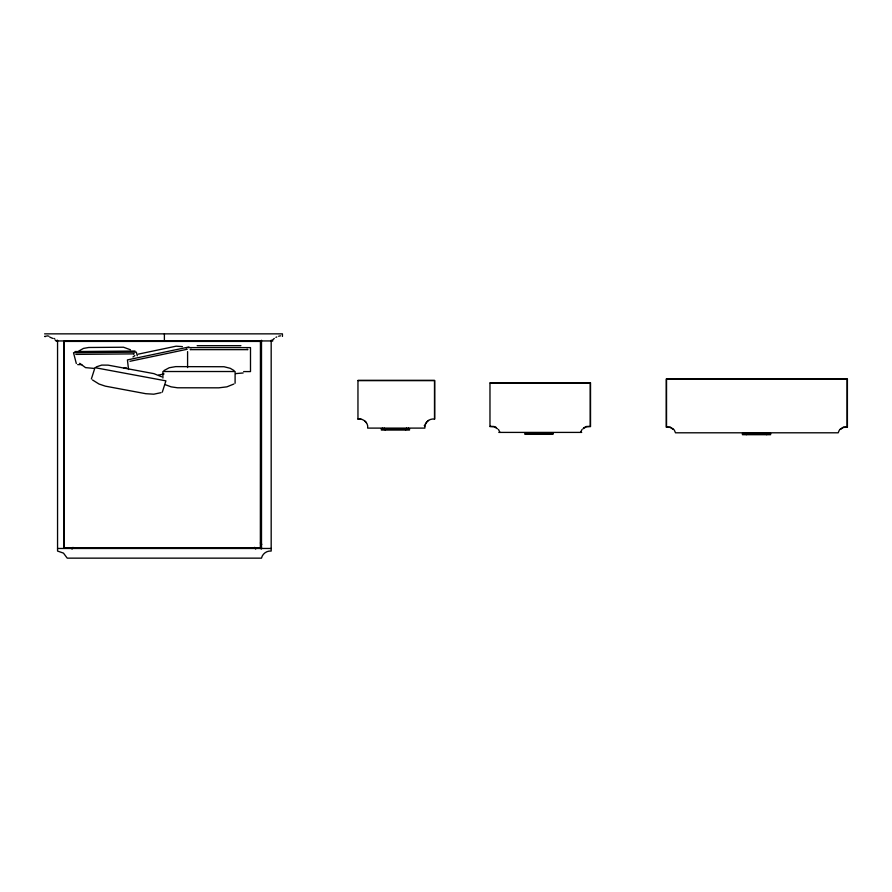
<?xml version="1.0" encoding="UTF-8"?>
<svg xmlns="http://www.w3.org/2000/svg" width="892" height="892" viewBox="0 0 892 892"><rect width="100%" height="100%" fill="white"/><g stroke="black" fill="none" stroke-linecap="round" stroke-linejoin="round"><path stroke-width="1.34" d="M359.008 419.039L357.96 419.14L357.96 380.46L434.605 380.46L434.605 419.14C429.498 418.047 423.979 422.797 424.882 428.104L367.66 428.104C368.619 422.797 363.1 418.136 358.004 419.084M91.374 378.955L94.976 367.671L165.912 380.851L162.311 392.134M580.67 432.152L581.963 429.576M425.261 424.514L426.922 421.827M839.327 430.178L838.179 432.798L675.5 432.798L674.352 430.178M272.461 340.276L272.874 339.785A12.354 12.354 0 0 1 274.301 338.458M839.963 429.375L843.386 427.168L847.144 426.956L847.144 379.178L666.536 379.178L666.536 426.956L670.293 427.168L673.716 429.375M840.153 429.543L843.464 427.413L847.4 427.257L847.4 378.922L666.279 378.922L666.279 427.257L670.215 427.413L673.527 429.543M191.078 349.173L190.197 349.642L247.887 349.642L247.006 349.173M582.9 428.851L586.423 426.744L590.526 426.61L590.526 382.779L489.976 382.779L489.976 426.61L494.068 426.744L497.591 428.851M132.953 357.001L134.848 355.585M427.681 421.091L428.528 420.455M78.875 350.991L83.458 348.415L88.732 347.49L123.553 347.233L130.41 349.742M163.961 370.57L169.212 367.749L175.691 366.623L224.015 366.735L230.248 368.307L234.038 370.57M583.513 427.959L586.345 426.499L590.27 426.309L590.27 383.036L490.232 383.036M233.882 384.028L226.88 386.849L218.752 387.83L177.564 387.786L171.119 386.849L165.399 384.731M96.146 366.935L101.688 365.096L108.11 365.14L153.926 373.648L161.597 376.781M161.017 392.67L153.792 394.197L145.82 393.707L105.312 386.147L99.001 384.017L92.467 379.936M243.137 372.979L235.633 373.614M138.182 354.157L176.125 346.185L182.392 346.609M188.97 346.977L127.433 359.911L128.537 369.489M129.964 361.293L187.142 349.274L186.038 349.162M158.62 375.086L164.061 373.938M490.232 426.309L494.146 426.499M126.564 367.917L123.888 368.173M197.165 345.661L240.918 345.661M74.917 351.56L135.026 351.024M75.82 354.392L134.201 353.868L133.51 353.645M77.682 364.627L81.774 364.594M94.385 368.441L85.554 367.627L79.656 363.323M44.6 333.853L282.441 333.853L282.441 336.44M272.774 340.945L56.006 340.945L55.259 340.209M260.553 341.157L64.09 341.157L64.09 547.933L260.553 547.933L260.553 341.157L260.475 547.855L64.146 547.878M64.347 341.413L260.297 341.413M187.588 347.601L250.496 347.601L250.496 371.585L243.661 371.585M358.004 380.516L434.56 380.516L434.56 419.084M424.882 426.175L424.246 425.529M498.795 432.408L581.696 432.408M64.347 547.677L260.297 547.677M66.666 548.134L260.743 548.134L260.743 340.967M57.556 548.468L271.179 548.468M360.067 419.062L361.115 419.218M49.796 337.12L52.684 338.38M495.149 426.855L496.097 427.346M364.884 421.091L366.311 422.652M498.539 429.576L499.821 432.152M137.268 355.752L136.342 352.15L73.501 352.708L76.311 363.512M769.595 432.765L769.595 433.4M767.666 432.765L767.666 433.4M766.696 433.4L766.696 434.694M746.314 433.4L746.314 434.694M745.344 432.765L745.344 433.4M743.415 432.765L743.415 433.4M408.514 428.104L408.514 428.751M406.574 428.104L406.574 428.751M405.615 428.751L405.615 430.044M385.233 428.751L385.233 430.044M384.262 428.104L384.262 428.751M382.333 428.104L382.333 428.751M271.815 340.276L271.815 340.922M271.179 340.276L271.179 551.055C266.764 550.587 262.393 553.798 261.501 558.147L67.223 558.147L63.477 553.118L57.556 551.055L57.556 340.276M261.501 340.276L261.501 548.468M235.098 383.259L235.098 371.518L162.901 371.518L162.901 378.041M187.588 351.604L187.588 367.593M164.384 333.853L164.384 340.945M64.257 341.324L64.257 547.766M56.91 340.276L56.91 340.922M46.763 335.838A15.9 15.9 0 0 1 48.926 336.206M53.933 338.391A15.9 15.9 0 0 1 54.836 339.027M275.918 337.366A12.354 12.354 0 0 1 276.776 336.92M278.605 336.239A12.354 12.354 0 0 1 280.523 335.849M261.78 548.268A3.869 3.869 0 0 1 261.166 549.071M255.692 549.071A3.869 3.869 0 0 1 254.688 547.342M260.364 542.994A3.869 3.869 0 0 1 261.78 544.41M72.999 547.365A3.869 3.869 0 0 1 71.996 549.104M45.648 336.429L44.6 336.44L45.704 336.44M409.506 428.751L381.33 428.751L381.363 430.044L409.506 430.044L409.484 428.751M553.029 433.055L524.853 433.055L524.886 434.337L553.029 434.337L553.007 433.055M770.599 433.4L742.412 433.4L742.445 434.694L770.599 434.694L770.565 433.4"/></g></svg>
